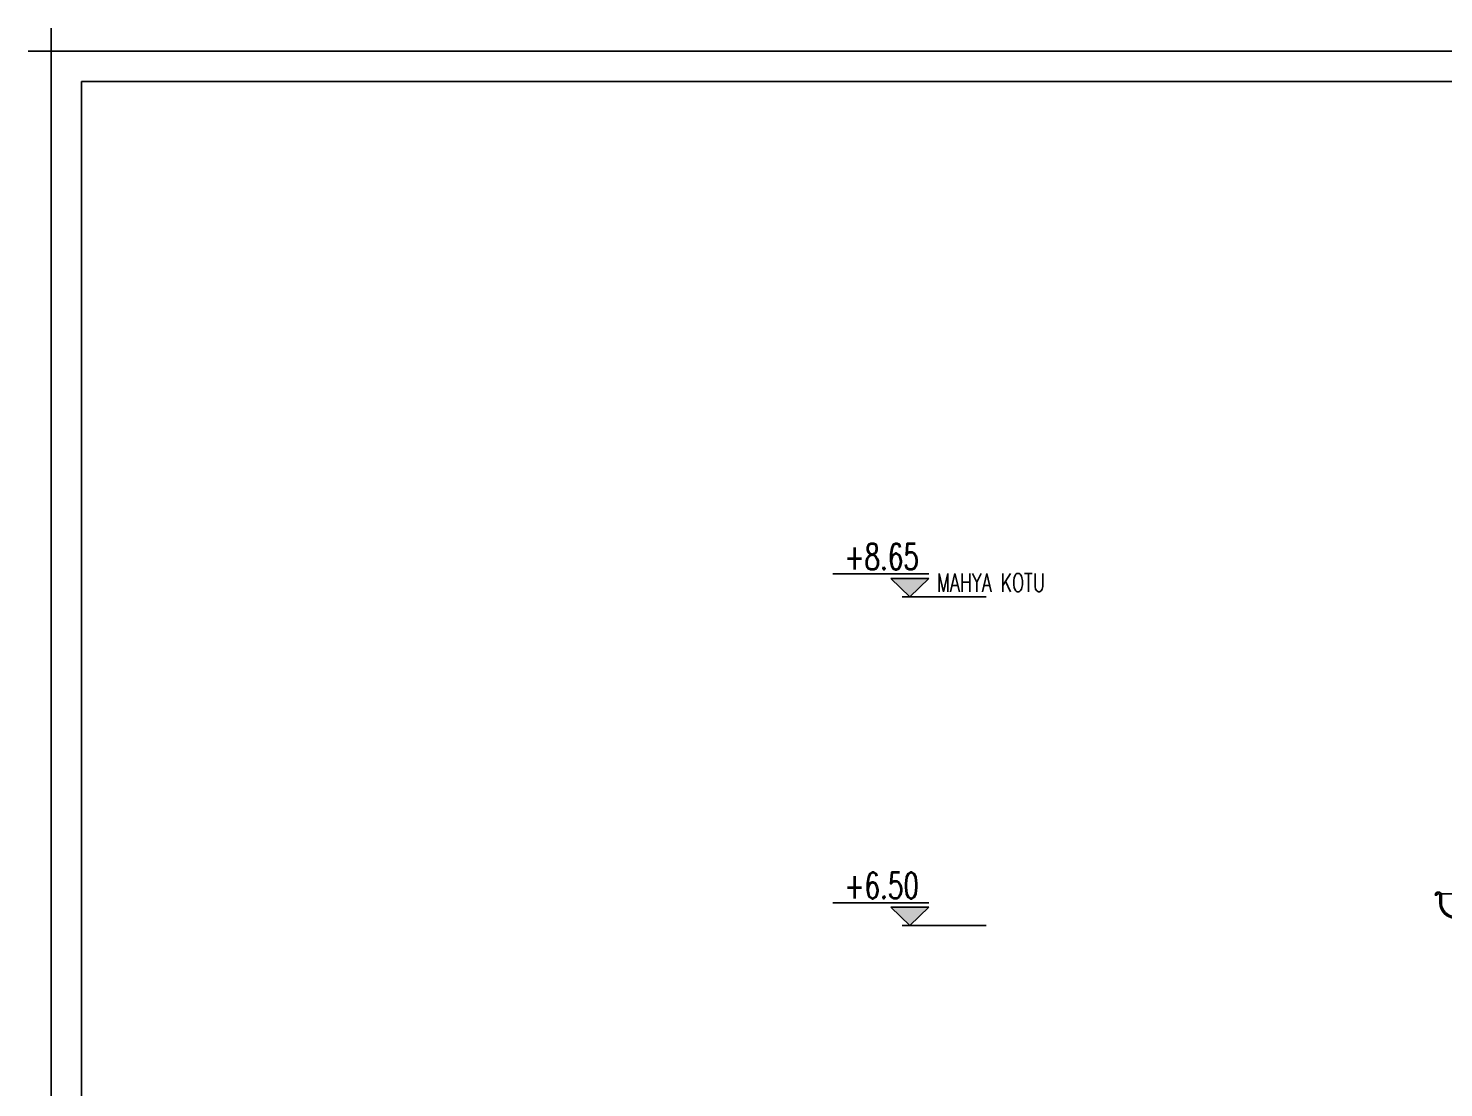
# Model space of a CAD drawing. Extents: x 3907.4 to 3911.57, y -3054.42 to -3053.7.
# Drawn here: x 3909.319 to 3909.5048, y -3054.1991 to -3054.0601 of the extents above; entities that cross this region are included whole.
import ezdxf
from ezdxf.enums import TextEntityAlignment as Align

# ---------------------------------------------------------------- set-up
doc = ezdxf.new("R2010")
doc.units = 0
doc.header["$LTSCALE"] = 2
doc.header["$MEASUREMENT"] = 0
doc.layers.add('KİREMİT', color=9, linetype='CONTINUOUS')
doc.layers.add('TEXT', color=11, linetype='CONTINUOUS')
doc.styles.add('KAPı-PEN', font='simplex.shx', dxfattribs={"width": 0.7, "height": 10})

msp = doc.modelspace()

# ---------------------------------------------------------------- hatches: boundary and pattern name
at = {"layer": 'TEXT'}
for points in [[(3909.43721, -3054.13226), (3909.43221, -3054.13226), (3909.43471, -3054.13466)], [(3909.43721, -3054.17541), (3909.43221, -3054.17541), (3909.43471, -3054.17781)]]:
    msp.add_hatch(color=3, dxfattribs=at).paths.add_polyline_path(points)

# ---------------------------------------------------------------- linework, layer by layer
at = {"layer": 'KİREMİT'}
for p, q in [((3909.50386, -3054.17381), (3909.50366, -3054.17381)), ((3909.50426, -3054.17381), (3909.50426, -3054.17481)), ((3909.50806, -3054.17366), (3909.50443, -3054.17366)), ((3909.50446, -3054.17381), (3909.50446, -3054.17481))]:
    msp.add_line(p, q, dxfattribs=at)
for centre, radius, start, end in [((3909.50406, -3054.17381), 0.0004, 0, 180), ((3909.50406, -3054.17381), 0.0002, 0, 180), ((3909.50626, -3054.17481), 0.002, 180, 0), ((3909.50626, -3054.17481), 0.0018, 180, 0)]:
    msp.add_arc(centre, radius, start, end, dxfattribs=at)
at = {"layer": 'TEXT', "color": 30}
for p, q in [((3909.32204, -3054.41968), (3909.32204, -3054.06008)), ((3909.31904, -3054.06308), (3909.87305, -3054.06308))]:
    msp.add_line(p, q, dxfattribs=at)
at = {"layer": 'TEXT', "color": 5, "ltscale": 50}
for p, q in [((3909.32604, -3054.06708), (3909.86605, -3054.06708)), ((3909.32604, -3054.41268), (3909.32604, -3054.06708))]:
    msp.add_line(p, q, dxfattribs=at)
at = {"layer": 'TEXT', "color": 3}
for p, q in [((3909.4246, -3054.13166), (3909.43721, -3054.13166)), ((3909.43471, -3054.13466), (3909.43221, -3054.13226)), ((3909.43221, -3054.13226), (3909.43721, -3054.13226)), ((3909.43721, -3054.13226), (3909.43471, -3054.13466)), ((3909.43371, -3054.13466), (3909.44471, -3054.13466)), ((3909.4246, -3054.17481), (3909.43721, -3054.17481)), ((3909.43471, -3054.17781), (3909.43221, -3054.17541)), ((3909.43221, -3054.17541), (3909.43721, -3054.17541)), ((3909.43721, -3054.17541), (3909.43471, -3054.17781)), ((3909.43371, -3054.17781), (3909.44471, -3054.17781))]:
    msp.add_line(p, q, dxfattribs=at)

# ---------------------------------------------------------------- texts
at = {"layer": 'TEXT', "color": 1, "style": 'KAPı-PEN', "width": 0.7}
msp.add_text('MAHYA KOTU', height=0.0024, dxfattribs=at).set_placement((3909.43826, -3054.134))
at = {"layer": 'TEXT', "color": 3, "style": 'KAPı-PEN', "width": 0.7}
for tag, text, p in [('+8.65', '+8.65', (3909.43101, -3054.1311)), ('+6.50', '+6.50', (3909.43101, -3054.17425))]:
    msp.add_attdef(tag, text=text, height=0.0034, dxfattribs=at).set_placement(p, align=Align.CENTER)

doc.saveas('drawing.dxf')
